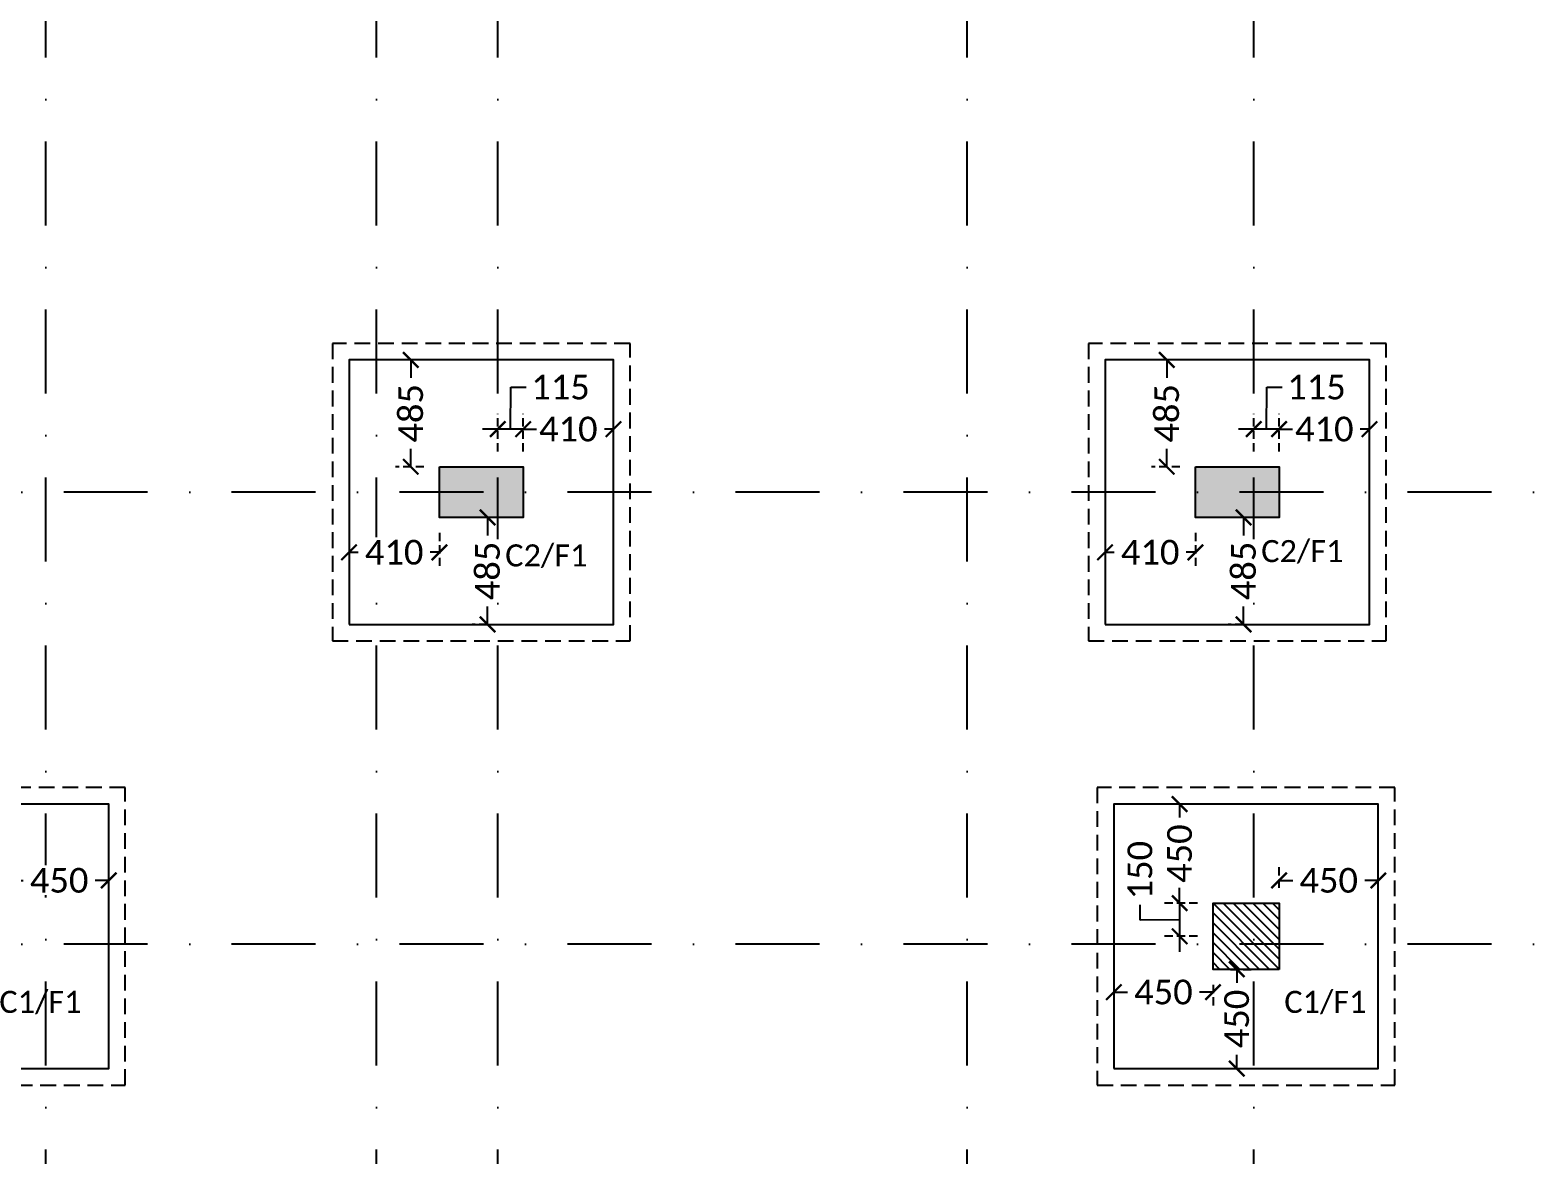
# Model space of a CAD drawing. Header units: millimetres. Extents: x -176651 to 954389, y -469666 to 486614.
# Drawn here: x 824815 to 831647, y 165503 to 170606 of the extents above; entities that cross this region are included whole.
import ezdxf
from ezdxf.xclip import XClip

# ---------------------------------------------------------------- set-up
doc = ezdxf.new("R2010")
doc.units = ezdxf.units.MM
doc.header["$LTSCALE"] = 150
doc.header["$XCLIPFRAME"] = 2
for name, pattern in [('1625E_Grid$0$DASHDOTX2', [50.8, 25.4, -12.7, 0, -12.7]), ('3BHK-W(SB)$0$HIDDEN', [0.375, 0.25, -0.125]), ('HIDDEN2', [4.7625, 3.175, -1.5875])]:
    doc.linetypes.add(name, pattern=pattern)
for name, color, linetype in [('1625E_Columns$0$ad-Column', 3, 'Continuous'), ('1625E_Columns$0$ad-Column Hatch', 125, 'Continuous'), ('1625E_Columns$0$ad-RCC', 3, 'Continuous'), ('1625E_Columns$0$ad-RCC Hatch', 125, 'Continuous'), ('1625E_Grid$0$ad-Grid', 8, '1625E_Grid$0$DASHDOTX2'), ('ad-Footing line', 2, 'Continuous'), ('ad-PCC line', 8, 'HIDDEN2'), ("Plot's Boundary$0$ad-Road", 8, 'Continuous'), ("Plot's Boundary$0$ad-Road Hatch", 8, 'Continuous')]:
    doc.layers.add(name, color=color, linetype=linetype)
for name, color, linetype, true_color in [('ad-External Dimensions', 5, 'Continuous', 0x0000ff), ('ad-Foundation text', 6, 'Continuous', 0xff00ff), ('ad-Internal Dimensions', 5, 'Continuous', 0x0000ff)]:
    doc.layers.add(name, color=color, linetype=linetype, true_color=true_color)
doc.styles.get("Standard").update_dxf_attribs({"font": 'calibril.ttf'})
doc.dimstyles.new('A-75-DIM-INT (Framing)', dxfattribs={"dimscale": 100, "dimtxt": 1.6, "dimasz": 1, "dimexe": 1, "dimexo": 1, "dimgap": 0.5, "dimtad": 0, "dimdec": 0, "dimdsep": 46, "dimtxsty": 'Standard', "dimblk": 'ARCHTICK', "dimcen": 0.025, "dimclrd": 5, "dimclre": 5, "dimclrt": 256, "dimazin": 2, "dimtfac": 1, "dimtdec": 0, "dimtmove": 1, "dimatfit": 0, "dimldrblk": 'ARCHTICK', "dimfxl": 1, "dimfxlon": 1, "dimtfill": 1, "dimtolj": 1, "dimtzin": 0, "dimarcsym": 0})

# ---------------------------------------------------------------- blocks, each defined once
blk = doc.blocks.new("Plot's Boundary$0$A$C4fb60e89")
at = {"layer": "Plot's Boundary$0$ad-Road Hatch", "ltscale": 5, "transparency": 33554687}
h = blk.add_hatch(dxfattribs=at)
h.set_pattern_fill('AR-HBONE', color=256, scale=15)
h.set_pattern_definition([(45, (-193247.7, -428758.8), (0, 2155.2615), [4572, -1524]), (135, (-192170.1, -427681.1), (2e-13, 2155.2615), [4572, -1524])])
h.paths.add_polyline_path([(175594.5, -250241), (169177.9, -249341.1), (167473.5, -249057.1), (167473.5, -138693.9), (101313.5, -138693.9), (101313.5, -199953.9), (101307.7, -237994.6), (101040.4, -268291), (101007.7, -280967.7), (101066.4, -293683.6), (101242.5, -311127.2), (100909.9, -319343.6), (100949.1, -333937.5), (100668.7, -366959.6), (100727.3, -390982.9), (100668.7, -404585.6), (100538.2, -420418.5), (100466.5, -428758.8), (92426.2, -427265.5), (92163.5, -427209.5), (92163.5, -321453.9), (24803.5, -321453.9), (24803.5, -412960.5), (15653.5, -411028.6), (15653.5, -321452.2), (-19535.1, -321452.2), (-34427.5, -319476.7), (-65207.4, -315394.6), (-171770.1, -301268.1), (-185853.9, -298333.1), (-193247.7, -296831.5), (-193244, -292907.6), (-191913.8, -285219.4), (-191838.8, -284678.8), (-183397.4, -286393.2), (-169722.9, -289242.8), (-53141.2, -304697.5), (-18730.1, -309262.2), (15653.3, -309262.2), (15653.5, 703.4), (24803.5, 1114.6), (24803.5, -129543.9), (92163.5, -129543.9), (92163.5, 15133.3), (101313.5, 17712.8), (101313.5, -129543.9), (167473.5, -129543.9), (167473.5, 35551.6), (175738, 37855), (175848.8, 28595.3), (175835.8, 25947.4), (175777.1, 14040.5), (175855.3, 2315.8), (175659.7, -18036.1), (175731.4, -34038.6), (175718.4, -46839.2), (175672.7, -63402.4), (175816.2, -82071.9), (175542.3, -106356), (175490.2, -124640.8), (175574.9, -145018.8), (175731.4, -168892), (175796.6, -181268.8), (175796.6, -192667.4), (175744.5, -208200.3), (175829.2, -223276.8), (175887.9, -234871.1)])
h.paths.add_polyline_path([(24803.5, -309263.9), (92163.5, -309263.9), (92163.5, -138693.9), (24803.5, -138693.9)], flags=16)
blk = doc.blocks.new("Plot's Boundary")
at = {"layer": "Plot's Boundary$0$ad-Road", "ltscale": 5}
blk.add_blockref("Plot's Boundary$0$A$C4fb60e89", (191838.8, 428758.8), dxfattribs=at)
blk = doc.blocks.new('1625E_Columns$0$A$C42b14ea2')
at = {"layer": '1625E_Columns$0$ad-RCC Hatch', "transparency": 33554687}
h = blk.add_hatch(dxfattribs=at)
h.set_pattern_fill('ANSI31', color=256, scale=10)
h.set_pattern_definition([(45, (13250, 8645), (-22.45064, 22.45064), [])])
h.paths.add_polyline_path([(0, 0), (300, 0), (300, 300), (0, 300)])
at = {"layer": '1625E_Columns$0$ad-RCC'}
blk.add_lwpolyline([(0, 0), (300, 0), (300, 300), (0, 300)], close=True, dxfattribs=at)
blk = doc.blocks.new('1625E_Columns$0$zw$6AA0')
at = {"layer": '1625E_Columns$0$ad-Column Hatch', "transparency": 33554687}
h = blk.add_hatch(color=256, dxfattribs=at)
h.dxf.hatch_style = 1
h.paths.add_polyline_path([(0, -230), (380, -230), (380, 0), (0, 0)])
at = {"layer": '1625E_Columns$0$ad-Column'}
blk.add_lwpolyline([(0, -230), (380, -230), (380, 0), (0, 0)], close=True, dxfattribs=at)
blk = doc.blocks.new('1625E_Columns')
at = {"layer": '1625E_Columns$0$ad-Column', "xscale": -1, "rotation": 180}
for p in [(4730, 0), (8160, 0)]:
    blk.add_blockref('1625E_Columns$0$zw$6AA0', p, dxfattribs=at)
at = {"layer": '1625E_Columns$0$ad-RCC', "xscale": -1}
blk.add_blockref('1625E_Columns$0$A$C42b14ea2', (8540, -2050), dxfattribs=at)
blk = doc.blocks.new('1625E_Grid')
at = {"layer": '1625E_Grid$0$ad-Grid', "ltscale": 0.1}
for points in [[(3298.6, -4463.6), (3298.6, -4213.6), (2945, -4010), (2945, 16020), (3298.6, 16223.6), (3298.6, 16473.6)], [(5348.6, -4463.6), (5348.6, -4213.6), (4995, -4010), (4995, 16020), (5348.6, 16223.6), (5348.6, 16473.6)], [(4445, -4010), (4445, 16020)], [(7125, -4010), (7125, 16020)], [(8425, -4010), (8425, 16020)], [(15600, 115), (-1800, 115)], [(15600, -1935), (-1800, -1935)]]:
    blk.add_lwpolyline(points, dxfattribs=at)
blk = doc.blocks.new('zw$D00E')
at = {"layer": 'ad-Footing line'}
for points in [[(-7800, -14105), (-6600, -14105), (-6600, -12905), (-7800, -12905)], [(-4370, -14105), (-3170, -14105), (-3170, -12905), (-4370, -12905)], [(-10090, -16120), (-8890, -16120), (-8890, -14920), (-10090, -14920)], [(-4330, -16120), (-3130, -16120), (-3130, -14920), (-4330, -14920)]]:
    blk.add_lwpolyline(points, close=True, dxfattribs=at)
at = {"layer": 'ad-PCC line', "ltscale": 0.15}
for points in [[(-7875, -14180), (-6525, -14180), (-6525, -12830), (-7875, -12830)], [(-4445, -14180), (-3095, -14180), (-3095, -12830), (-4445, -12830)], [(-10165, -16195), (-8815, -16195), (-8815, -14845), (-10165, -14845)], [(-4405, -16195), (-3055, -16195), (-3055, -14845), (-4405, -14845)]]:
    blk.add_lwpolyline(points, close=True, dxfattribs=at)
blk = doc.blocks.new('zw$3F63')
at = {"layer": 'ad-Foundation text', "char_height": 100, "width": 349.312, "attachment_point": 5}
for s, insert in [('\\pxt5;C2/F1', (-3474.8, -13775.8)), ('\\pxt5;C2/F1', (-6904.8, -13795.3)), ('\\pxt5;C1/F1', (-9200.1, -15820.8)), ('\\pxt5;C1/F1', (-3370.1, -15820.8))]:
    blk.add_mtext(s, dxfattribs=dict(at, insert=insert))
blk = doc.blocks.new('_ArchTick')
at = {"color": 0, "linetype": 'ByBlock', "const_width": 0.15}
blk.add_lwpolyline([(-0.5, -0.5), (0.5, 0.5)], dxfattribs=at)
blk = doc.blocks.new('*D164')
at = {"layer": 'ad-Internal Dimensions', "lineweight": -2, "transparency": 16777216}
for p, q in [((-7067.5, -13219.3), (-7065.6, -13028.9)), ((-7065.6, -13028.9), (-6995.6, -13028.9)), ((-7125, -13219.3), (-7195, -13219.3)), ((-7010, -13219.3), (-7125, -13219.3)), ((-7010, -13219.3), (-7125, -13219.3)), ((-7010, -13219.3), (-6940, -13219.3))]:
    blk.add_line(p, q, dxfattribs=at)
at = {"layer": 'ad-Internal Dimensions', "linetype": '3BHK-W(SB)$0$HIDDEN', "lineweight": -2, "transparency": 16777216}
for p, q in [((-7125, -13320), (-7125, -13149.3)), ((-7010, -13320), (-7010, -13149.3))]:
    blk.add_line(p, q, dxfattribs=at)
at = {"layer": 'Defpoints', "color": 0, "transparency": 16777216}
for p in [(-7125, -13219.3), (-7125, -13390), (-7010, -13390)]:
    blk.add_point(p, dxfattribs=at)
at = {"layer": 'ad-Internal Dimensions', "lineweight": -2, "transparency": 16777216, "xscale": 70, "yscale": 70, "zscale": 70}
blk.add_blockref('_ArchTick', (-7125, -13219.3), dxfattribs=at)
at = {"layer": 'ad-Internal Dimensions', "lineweight": -2, "transparency": 16777216, "xscale": 70, "yscale": 70, "zscale": 70, "rotation": 180}
blk.add_blockref('_ArchTick', (-7010, -13219.3), dxfattribs=at)
at = {"layer": 'ad-Internal Dimensions', "transparency": 16777216, "insert": (-6840.4, -13028.9), "char_height": 112, "attachment_point": 5, "bg_fill": 3, "box_fill_scale": 1.1, "bg_fill_color": 256, "bg_fill_true_color": 13158600, "bg_fill_transparency": 0}
blk.add_mtext('\\A1;115', dxfattribs=at)
blk = doc.blocks.new('*D165')
at = {"layer": 'ad-Internal Dimensions', "linetype": '3BHK-W(SB)$0$HIDDEN', "lineweight": -2, "transparency": 16777216}
for p, q in [((-7171.5, -13620), (-7241.5, -13620)), ((-7171.5, -14105), (-7241.5, -14105))]:
    blk.add_line(p, q, dxfattribs=at)
at = {"layer": 'ad-Internal Dimensions', "lineweight": -2, "transparency": 16777216}
for p, q in [((-7171.5, -13620), (-7171.5, -13701.5)), ((-7171.5, -14105), (-7171.5, -14023.5))]:
    blk.add_line(p, q, dxfattribs=at)
at = {"layer": 'Defpoints', "color": 0, "transparency": 16777216}
for p in [(-7110.5, -13620), (-7171.5, -14105), (-7110.5, -14105)]:
    blk.add_point(p, dxfattribs=at)
at = {"layer": 'ad-Internal Dimensions', "lineweight": -2, "transparency": 16777216, "xscale": 70, "yscale": 70, "zscale": 70}
for p, rotation in [((-7171.5, -13620), 90), ((-7171.5, -14105), 270)]:
    blk.add_blockref('_ArchTick', p, dxfattribs=dict(at, rotation=rotation))
at = {"layer": 'ad-Internal Dimensions', "transparency": 16777216, "insert": (-7171.5, -13862.5), "char_height": 112, "attachment_point": 5, "rotation": 90, "bg_fill": 3, "box_fill_scale": 1.1, "bg_fill_color": 256, "bg_fill_true_color": 13158600, "bg_fill_transparency": 0}
blk.add_mtext('\\A1;485', dxfattribs=at)
blk = doc.blocks.new('*D166')
at = {"layer": 'ad-Internal Dimensions', "linetype": '3BHK-W(SB)$0$HIDDEN', "lineweight": -2, "transparency": 16777216}
for p, q in [((-7800, -13690), (-7800, -13848.1)), ((-7390, -13690), (-7390, -13848.1))]:
    blk.add_line(p, q, dxfattribs=at)
at = {"layer": 'ad-Internal Dimensions', "lineweight": -2, "transparency": 16777216}
for p, q in [((-7800, -13778.1), (-7758.4, -13778.1)), ((-7390, -13778.1), (-7431.6, -13778.1))]:
    blk.add_line(p, q, dxfattribs=at)
at = {"layer": 'Defpoints', "color": 0, "transparency": 16777216}
for p in [(-7800, -13620), (-7390, -13620), (-7800, -13778.1)]:
    blk.add_point(p, dxfattribs=at)
at = {"layer": 'ad-Internal Dimensions', "lineweight": -2, "transparency": 16777216, "xscale": 70, "yscale": 70, "zscale": 70, "rotation": 180}
blk.add_blockref('_ArchTick', (-7800, -13778.1), dxfattribs=at)
at = {"layer": 'ad-Internal Dimensions', "lineweight": -2, "transparency": 16777216, "xscale": 70, "yscale": 70, "zscale": 70}
blk.add_blockref('_ArchTick', (-7390, -13778.1), dxfattribs=at)
at = {"layer": 'ad-Internal Dimensions', "transparency": 16777216, "insert": (-7595, -13778.1), "char_height": 112, "attachment_point": 5, "bg_fill": 3, "box_fill_scale": 1.1, "bg_fill_color": 256, "bg_fill_true_color": 13158600, "bg_fill_transparency": 0}
blk.add_mtext('\\A1;410', dxfattribs=at)
blk = doc.blocks.new('*D167')
at = {"layer": 'ad-Internal Dimensions', "linetype": '3BHK-W(SB)$0$HIDDEN', "lineweight": -2, "transparency": 16777216}
for p, q in [((-7010, -13320), (-7010, -13149.3)), ((-6600, -13320), (-6600, -13149.3))]:
    blk.add_line(p, q, dxfattribs=at)
at = {"layer": 'ad-Internal Dimensions', "lineweight": -2, "transparency": 16777216}
for p, q in [((-7010, -13219.3), (-6968.4, -13219.3)), ((-6600, -13219.3), (-6641.6, -13219.3))]:
    blk.add_line(p, q, dxfattribs=at)
at = {"layer": 'Defpoints', "color": 0, "transparency": 16777216}
for p in [(-7010, -13219.3), (-7010, -13390), (-6600, -13390)]:
    blk.add_point(p, dxfattribs=at)
at = {"layer": 'ad-Internal Dimensions', "lineweight": -2, "transparency": 16777216, "xscale": 70, "yscale": 70, "zscale": 70, "rotation": 180}
blk.add_blockref('_ArchTick', (-7010, -13219.3), dxfattribs=at)
at = {"layer": 'ad-Internal Dimensions', "lineweight": -2, "transparency": 16777216, "xscale": 70, "yscale": 70, "zscale": 70}
blk.add_blockref('_ArchTick', (-6600, -13219.3), dxfattribs=at)
at = {"layer": 'ad-Internal Dimensions', "transparency": 16777216, "insert": (-6805, -13219.3), "char_height": 112, "attachment_point": 5, "bg_fill": 3, "box_fill_scale": 1.1, "bg_fill_color": 256, "bg_fill_true_color": 13158600, "bg_fill_transparency": 0}
blk.add_mtext('\\A1;410', dxfattribs=at)
blk = doc.blocks.new('*D168')
at = {"layer": 'ad-Internal Dimensions', "linetype": '3BHK-W(SB)$0$HIDDEN', "lineweight": -2, "transparency": 16777216}
for p, q in [((-7460, -12905), (-7589.8, -12905)), ((-7460, -13390), (-7589.8, -13390))]:
    blk.add_line(p, q, dxfattribs=at)
at = {"layer": 'ad-Internal Dimensions', "lineweight": -2, "transparency": 16777216}
for p, q in [((-7519.8, -12905), (-7519.8, -12986.5)), ((-7519.8, -13390), (-7519.8, -13308.5))]:
    blk.add_line(p, q, dxfattribs=at)
at = {"layer": 'Defpoints', "color": 0, "transparency": 16777216}
for p in [(-7519.8, -12905), (-7390, -12905), (-7390, -13390)]:
    blk.add_point(p, dxfattribs=at)
at = {"layer": 'ad-Internal Dimensions', "lineweight": -2, "transparency": 16777216, "xscale": 70, "yscale": 70, "zscale": 70}
for p, rotation in [((-7519.8, -12905), 90), ((-7519.8, -13390), 270)]:
    blk.add_blockref('_ArchTick', p, dxfattribs=dict(at, rotation=rotation))
at = {"layer": 'ad-Internal Dimensions', "transparency": 16777216, "insert": (-7519.8, -13147.5), "char_height": 112, "attachment_point": 5, "rotation": 90, "bg_fill": 3, "box_fill_scale": 1.1, "bg_fill_color": 256, "bg_fill_true_color": 13158600, "bg_fill_transparency": 0}
blk.add_mtext('\\A1;485', dxfattribs=at)
blk = doc.blocks.new('*D169')
at = {"layer": 'ad-Internal Dimensions', "lineweight": -2, "transparency": 16777216}
for p, q in [((-3637.5, -13219.3), (-3635.6, -13028.9)), ((-3635.6, -13028.9), (-3565.6, -13028.9)), ((-3695, -13219.3), (-3765, -13219.3)), ((-3580, -13219.3), (-3695, -13219.3)), ((-3580, -13219.3), (-3695, -13219.3)), ((-3580, -13219.3), (-3510, -13219.3))]:
    blk.add_line(p, q, dxfattribs=at)
at = {"layer": 'ad-Internal Dimensions', "linetype": '3BHK-W(SB)$0$HIDDEN', "lineweight": -2, "transparency": 16777216}
for p, q in [((-3695, -13320), (-3695, -13149.3)), ((-3580, -13320), (-3580, -13149.3))]:
    blk.add_line(p, q, dxfattribs=at)
at = {"layer": 'Defpoints', "color": 0, "transparency": 16777216}
for p in [(-3695, -13219.3), (-3695, -13390), (-3580, -13390)]:
    blk.add_point(p, dxfattribs=at)
at = {"layer": 'ad-Internal Dimensions', "lineweight": -2, "transparency": 16777216, "xscale": 70, "yscale": 70, "zscale": 70}
blk.add_blockref('_ArchTick', (-3695, -13219.3), dxfattribs=at)
at = {"layer": 'ad-Internal Dimensions', "lineweight": -2, "transparency": 16777216, "xscale": 70, "yscale": 70, "zscale": 70, "rotation": 180}
blk.add_blockref('_ArchTick', (-3580, -13219.3), dxfattribs=at)
at = {"layer": 'ad-Internal Dimensions', "transparency": 16777216, "insert": (-3410.4, -13028.9), "char_height": 112, "attachment_point": 5, "bg_fill": 3, "box_fill_scale": 1.1, "bg_fill_color": 256, "bg_fill_true_color": 13158600, "bg_fill_transparency": 0}
blk.add_mtext('\\A1;115', dxfattribs=at)
blk = doc.blocks.new('*D170')
at = {"layer": 'ad-Internal Dimensions', "linetype": '3BHK-W(SB)$0$HIDDEN', "lineweight": -2, "transparency": 16777216}
for p, q in [((-3741.5, -13620), (-3811.5, -13620)), ((-3741.5, -14105), (-3811.5, -14105))]:
    blk.add_line(p, q, dxfattribs=at)
at = {"layer": 'ad-Internal Dimensions', "lineweight": -2, "transparency": 16777216}
for p, q in [((-3741.5, -13620), (-3741.5, -13701.5)), ((-3741.5, -14105), (-3741.5, -14023.5))]:
    blk.add_line(p, q, dxfattribs=at)
at = {"layer": 'Defpoints', "color": 0, "transparency": 16777216}
for p in [(-3680.5, -13620), (-3741.5, -14105), (-3680.5, -14105)]:
    blk.add_point(p, dxfattribs=at)
at = {"layer": 'ad-Internal Dimensions', "lineweight": -2, "transparency": 16777216, "xscale": 70, "yscale": 70, "zscale": 70}
for p, rotation in [((-3741.5, -13620), 90), ((-3741.5, -14105), 270)]:
    blk.add_blockref('_ArchTick', p, dxfattribs=dict(at, rotation=rotation))
at = {"layer": 'ad-Internal Dimensions', "transparency": 16777216, "insert": (-3741.5, -13862.5), "char_height": 112, "attachment_point": 5, "rotation": 90, "bg_fill": 3, "box_fill_scale": 1.1, "bg_fill_color": 256, "bg_fill_true_color": 13158600, "bg_fill_transparency": 0}
blk.add_mtext('\\A1;485', dxfattribs=at)
blk = doc.blocks.new('*D171')
at = {"layer": 'ad-Internal Dimensions', "linetype": '3BHK-W(SB)$0$HIDDEN', "lineweight": -2, "transparency": 16777216}
for p, q in [((-4370, -13690), (-4370, -13848.1)), ((-3960, -13690), (-3960, -13848.1))]:
    blk.add_line(p, q, dxfattribs=at)
at = {"layer": 'ad-Internal Dimensions', "lineweight": -2, "transparency": 16777216}
for p, q in [((-4370, -13778.1), (-4328.4, -13778.1)), ((-3960, -13778.1), (-4001.6, -13778.1))]:
    blk.add_line(p, q, dxfattribs=at)
at = {"layer": 'Defpoints', "color": 0, "transparency": 16777216}
for p in [(-4370, -13620), (-3960, -13620), (-4370, -13778.1)]:
    blk.add_point(p, dxfattribs=at)
at = {"layer": 'ad-Internal Dimensions', "lineweight": -2, "transparency": 16777216, "xscale": 70, "yscale": 70, "zscale": 70, "rotation": 180}
blk.add_blockref('_ArchTick', (-4370, -13778.1), dxfattribs=at)
at = {"layer": 'ad-Internal Dimensions', "lineweight": -2, "transparency": 16777216, "xscale": 70, "yscale": 70, "zscale": 70}
blk.add_blockref('_ArchTick', (-3960, -13778.1), dxfattribs=at)
at = {"layer": 'ad-Internal Dimensions', "transparency": 16777216, "insert": (-4165, -13778.1), "char_height": 112, "attachment_point": 5, "bg_fill": 3, "box_fill_scale": 1.1, "bg_fill_color": 256, "bg_fill_true_color": 13158600, "bg_fill_transparency": 0}
blk.add_mtext('\\A1;410', dxfattribs=at)
blk = doc.blocks.new('*D172')
at = {"layer": 'ad-Internal Dimensions', "linetype": '3BHK-W(SB)$0$HIDDEN', "lineweight": -2, "transparency": 16777216}
for p, q in [((-3580, -13320), (-3580, -13149.3)), ((-3170, -13320), (-3170, -13149.3))]:
    blk.add_line(p, q, dxfattribs=at)
at = {"layer": 'ad-Internal Dimensions', "lineweight": -2, "transparency": 16777216}
for p, q in [((-3580, -13219.3), (-3538.4, -13219.3)), ((-3170, -13219.3), (-3211.6, -13219.3))]:
    blk.add_line(p, q, dxfattribs=at)
at = {"layer": 'Defpoints', "color": 0, "transparency": 16777216}
for p in [(-3580, -13219.3), (-3580, -13390), (-3170, -13390)]:
    blk.add_point(p, dxfattribs=at)
at = {"layer": 'ad-Internal Dimensions', "lineweight": -2, "transparency": 16777216, "xscale": 70, "yscale": 70, "zscale": 70, "rotation": 180}
blk.add_blockref('_ArchTick', (-3580, -13219.3), dxfattribs=at)
at = {"layer": 'ad-Internal Dimensions', "lineweight": -2, "transparency": 16777216, "xscale": 70, "yscale": 70, "zscale": 70}
blk.add_blockref('_ArchTick', (-3170, -13219.3), dxfattribs=at)
at = {"layer": 'ad-Internal Dimensions', "transparency": 16777216, "insert": (-3375, -13219.3), "char_height": 112, "attachment_point": 5, "bg_fill": 3, "box_fill_scale": 1.1, "bg_fill_color": 256, "bg_fill_true_color": 13158600, "bg_fill_transparency": 0}
blk.add_mtext('\\A1;410', dxfattribs=at)
blk = doc.blocks.new('*D173')
at = {"layer": 'ad-Internal Dimensions', "linetype": '3BHK-W(SB)$0$HIDDEN', "lineweight": -2, "transparency": 16777216}
for p, q in [((-4030, -12905), (-4159.8, -12905)), ((-4030, -13390), (-4159.8, -13390))]:
    blk.add_line(p, q, dxfattribs=at)
at = {"layer": 'ad-Internal Dimensions', "lineweight": -2, "transparency": 16777216}
for p, q in [((-4089.8, -12905), (-4089.8, -12986.5)), ((-4089.8, -13390), (-4089.8, -13308.5))]:
    blk.add_line(p, q, dxfattribs=at)
at = {"layer": 'Defpoints', "color": 0, "transparency": 16777216}
for p in [(-4089.8, -12905), (-3960, -12905), (-3960, -13390)]:
    blk.add_point(p, dxfattribs=at)
at = {"layer": 'ad-Internal Dimensions', "lineweight": -2, "transparency": 16777216, "xscale": 70, "yscale": 70, "zscale": 70}
for p, rotation in [((-4089.8, -12905), 90), ((-4089.8, -13390), 270)]:
    blk.add_blockref('_ArchTick', p, dxfattribs=dict(at, rotation=rotation))
at = {"layer": 'ad-Internal Dimensions', "transparency": 16777216, "insert": (-4089.8, -13147.5), "char_height": 112, "attachment_point": 5, "rotation": 90, "bg_fill": 3, "box_fill_scale": 1.1, "bg_fill_color": 256, "bg_fill_true_color": 13158600, "bg_fill_transparency": 0}
blk.add_mtext('\\A1;485', dxfattribs=at)
blk = doc.blocks.new('*D203')
at = {"layer": 'ad-Internal Dimensions', "linetype": '3BHK-W(SB)$0$HIDDEN', "lineweight": -2, "transparency": 16777216}
for p, q in [((-9340, -15300), (-9340, -15196.6)), ((-8890, -15300), (-8890, -15196.6))]:
    blk.add_line(p, q, dxfattribs=at)
at = {"layer": 'ad-Internal Dimensions', "lineweight": -2, "transparency": 16777216}
for p, q in [((-9340, -15266.6), (-9278.4, -15266.6)), ((-8890, -15266.6), (-8951.6, -15266.6))]:
    blk.add_line(p, q, dxfattribs=at)
at = {"layer": 'Defpoints', "color": 0, "transparency": 16777216}
for p in [(-8890, -15266.6), (-9340, -15370), (-8890, -15370)]:
    blk.add_point(p, dxfattribs=at)
at = {"layer": 'ad-Internal Dimensions', "lineweight": -2, "transparency": 16777216, "xscale": 70, "yscale": 70, "zscale": 70, "rotation": 180}
blk.add_blockref('_ArchTick', (-9340, -15266.6), dxfattribs=at)
at = {"layer": 'ad-Internal Dimensions', "lineweight": -2, "transparency": 16777216, "xscale": 70, "yscale": 70, "zscale": 70}
blk.add_blockref('_ArchTick', (-8890, -15266.6), dxfattribs=at)
at = {"layer": 'ad-Internal Dimensions', "transparency": 16777216, "insert": (-9115, -15266.6), "char_height": 112, "attachment_point": 5, "bg_fill": 3, "box_fill_scale": 1.1, "bg_fill_color": 256, "bg_fill_true_color": 13158600, "bg_fill_transparency": 0}
blk.add_mtext('\\A1;450', dxfattribs=at)
blk = doc.blocks.new('*D220')
at = {"layer": 'ad-Internal Dimensions', "lineweight": -2, "transparency": 16777216}
for p, q in [((-4031.5, -15370), (-4031.5, -15300)), ((-4031.5, -15370), (-4031.5, -15520)), ((-4031.5, -15370), (-4031.5, -15520)), ((-4211.2, -15447.6), (-4211.2, -15377.6)), ((-4031.5, -15445), (-4211.2, -15447.6)), ((-4031.5, -15520), (-4031.5, -15590))]:
    blk.add_line(p, q, dxfattribs=at)
at = {"layer": 'ad-Internal Dimensions', "linetype": '3BHK-W(SB)$0$HIDDEN', "lineweight": -2, "transparency": 16777216}
for p, q in [((-3950, -15370), (-4101.5, -15370)), ((-3950, -15520), (-4101.5, -15520))]:
    blk.add_line(p, q, dxfattribs=at)
at = {"layer": 'Defpoints', "color": 0, "transparency": 16777216}
for p in [(-3880, -15370), (-4031.5, -15520), (-3880, -15520)]:
    blk.add_point(p, dxfattribs=at)
at = {"layer": 'ad-Internal Dimensions', "lineweight": -2, "transparency": 16777216, "xscale": 70, "yscale": 70, "zscale": 70}
for p, rotation in [((-4031.5, -15370), 270), ((-4031.5, -15520), 90)]:
    blk.add_blockref('_ArchTick', p, dxfattribs=dict(at, rotation=rotation))
at = {"layer": 'ad-Internal Dimensions', "transparency": 16777216, "insert": (-4211.2, -15220), "char_height": 112, "attachment_point": 5, "rotation": 90, "bg_fill": 3, "box_fill_scale": 1.1, "bg_fill_color": 256, "bg_fill_true_color": 13158600, "bg_fill_transparency": 0}
blk.add_mtext('\\A1;150', dxfattribs=at)
blk = doc.blocks.new('*D221')
at = {"layer": 'ad-Internal Dimensions', "linetype": '3BHK-W(SB)$0$HIDDEN', "lineweight": -2, "transparency": 16777216}
for p, q in [((-3940, -14920), (-4101.5, -14920)), ((-3950, -15370), (-4101.5, -15370))]:
    blk.add_line(p, q, dxfattribs=at)
at = {"layer": 'ad-Internal Dimensions', "lineweight": -2, "transparency": 16777216}
for p, q in [((-4031.5, -14920), (-4031.5, -14981.6)), ((-4031.5, -15370), (-4031.5, -15308.4))]:
    blk.add_line(p, q, dxfattribs=at)
at = {"layer": 'Defpoints', "color": 0, "transparency": 16777216}
for p in [(-4031.5, -14920), (-3870, -14920), (-3880, -15370)]:
    blk.add_point(p, dxfattribs=at)
at = {"layer": 'ad-Internal Dimensions', "lineweight": -2, "transparency": 16777216, "xscale": 70, "yscale": 70, "zscale": 70}
for p, rotation in [((-4031.5, -14920), 90), ((-4031.5, -15370), 270)]:
    blk.add_blockref('_ArchTick', p, dxfattribs=dict(at, rotation=rotation))
at = {"layer": 'ad-Internal Dimensions', "transparency": 16777216, "insert": (-4031.5, -15145), "char_height": 112, "attachment_point": 5, "rotation": 90, "bg_fill": 3, "box_fill_scale": 1.1, "bg_fill_color": 256, "bg_fill_true_color": 13158600, "bg_fill_transparency": 0}
blk.add_mtext('\\A1;450', dxfattribs=at)
blk = doc.blocks.new('*D222')
at = {"layer": 'ad-Internal Dimensions', "linetype": '3BHK-W(SB)$0$HIDDEN', "lineweight": -2, "transparency": 16777216}
for p, q in [((-3800, -15670), (-3702.4, -15670)), ((-3800, -16120), (-3702.4, -16120))]:
    blk.add_line(p, q, dxfattribs=at)
at = {"layer": 'ad-Internal Dimensions', "lineweight": -2, "transparency": 16777216}
for p, q in [((-3772.4, -15670), (-3772.4, -15731.6)), ((-3772.4, -16120), (-3772.4, -16058.4))]:
    blk.add_line(p, q, dxfattribs=at)
at = {"layer": 'Defpoints', "color": 0, "transparency": 16777216}
for p in [(-3870, -15670), (-3870, -16120), (-3772.4, -16120)]:
    blk.add_point(p, dxfattribs=at)
at = {"layer": 'ad-Internal Dimensions', "lineweight": -2, "transparency": 16777216, "xscale": 70, "yscale": 70, "zscale": 70}
for p, rotation in [((-3772.4, -15670), 90), ((-3772.4, -16120), 270)]:
    blk.add_blockref('_ArchTick', p, dxfattribs=dict(at, rotation=rotation))
at = {"layer": 'ad-Internal Dimensions', "transparency": 16777216, "insert": (-3772.4, -15895), "char_height": 112, "attachment_point": 5, "rotation": 90, "bg_fill": 3, "box_fill_scale": 1.1, "bg_fill_color": 256, "bg_fill_true_color": 13158600, "bg_fill_transparency": 0}
blk.add_mtext('\\A1;450', dxfattribs=at)
blk = doc.blocks.new('*D223')
at = {"layer": 'ad-Internal Dimensions', "linetype": '3BHK-W(SB)$0$HIDDEN', "lineweight": -2, "transparency": 16777216}
for p, q in [((-3580, -15300), (-3580, -15196.6)), ((-3130, -15300), (-3130, -15196.6))]:
    blk.add_line(p, q, dxfattribs=at)
at = {"layer": 'ad-Internal Dimensions', "lineweight": -2, "transparency": 16777216}
for p, q in [((-3580, -15266.6), (-3518.4, -15266.6)), ((-3130, -15266.6), (-3191.6, -15266.6))]:
    blk.add_line(p, q, dxfattribs=at)
at = {"layer": 'Defpoints', "color": 0, "transparency": 16777216}
for p in [(-3130, -15266.6), (-3580, -15370), (-3130, -15370)]:
    blk.add_point(p, dxfattribs=at)
at = {"layer": 'ad-Internal Dimensions', "lineweight": -2, "transparency": 16777216, "xscale": 70, "yscale": 70, "zscale": 70, "rotation": 180}
blk.add_blockref('_ArchTick', (-3580, -15266.6), dxfattribs=at)
at = {"layer": 'ad-Internal Dimensions', "lineweight": -2, "transparency": 16777216, "xscale": 70, "yscale": 70, "zscale": 70}
blk.add_blockref('_ArchTick', (-3130, -15266.6), dxfattribs=at)
at = {"layer": 'ad-Internal Dimensions', "transparency": 16777216, "insert": (-3355, -15266.6), "char_height": 112, "attachment_point": 5, "bg_fill": 3, "box_fill_scale": 1.1, "bg_fill_color": 256, "bg_fill_true_color": 13158600, "bg_fill_transparency": 0}
blk.add_mtext('\\A1;450', dxfattribs=at)
blk = doc.blocks.new('*D224')
at = {"layer": 'ad-Internal Dimensions', "linetype": '3BHK-W(SB)$0$HIDDEN', "lineweight": -2, "transparency": 16777216}
for p, q in [((-4330, -15740), (-4330, -15843.4)), ((-3880, -15740), (-3880, -15843.4))]:
    blk.add_line(p, q, dxfattribs=at)
at = {"layer": 'ad-Internal Dimensions', "lineweight": -2, "transparency": 16777216}
for p, q in [((-4330, -15773.4), (-4268.4, -15773.4)), ((-3880, -15773.4), (-3941.6, -15773.4))]:
    blk.add_line(p, q, dxfattribs=at)
at = {"layer": 'Defpoints', "color": 0, "transparency": 16777216}
for p in [(-4330, -15670), (-3880, -15670), (-4330, -15773.4)]:
    blk.add_point(p, dxfattribs=at)
at = {"layer": 'ad-Internal Dimensions', "lineweight": -2, "transparency": 16777216, "xscale": 70, "yscale": 70, "zscale": 70, "rotation": 180}
blk.add_blockref('_ArchTick', (-4330, -15773.4), dxfattribs=at)
at = {"layer": 'ad-Internal Dimensions', "lineweight": -2, "transparency": 16777216, "xscale": 70, "yscale": 70, "zscale": 70}
blk.add_blockref('_ArchTick', (-3880, -15773.4), dxfattribs=at)
at = {"layer": 'ad-Internal Dimensions', "transparency": 16777216, "insert": (-4105, -15773.4), "char_height": 112, "attachment_point": 5, "bg_fill": 3, "box_fill_scale": 1.1, "bg_fill_color": 256, "bg_fill_true_color": 13158600, "bg_fill_transparency": 0}
blk.add_mtext('\\A1;450', dxfattribs=at)
blk = doc.blocks.new('zw$6FB5')
at = {"layer": 'ad-Internal Dimensions'}
for base, p1, p2, angle, picture, middle in [((-7519.8, -12905), (-7390, -13390), (-7390, -12905), 90, '*D168', (-7519.8, -13147.5)), ((-4089.8, -12905), (-3960, -13390), (-3960, -12905), 90, '*D173', (-4089.8, -13147.5)), ((-7171.5, -14105), (-7110.5, -13620), (-7110.5, -14105), 90, '*D165', (-7171.5, -13862.5)), ((-3741.5, -14105), (-3680.5, -13620), (-3680.5, -14105), 90, '*D170', (-3741.5, -13862.5)), ((-3772.4, -16120), (-3870, -15670), (-3870, -16120), 270, '*D222', (-3772.4, -15895))]:
    dim = blk.add_linear_dim(base=base, p1=p1, p2=p2, angle=angle, dimstyle='A-75-DIM-INT (Framing)', override={"dimscale": 70, "dimblk": 'ArchTick', "dimclrd": 256, "dimclre": 256, "dimfxl": 10, "dimtfill": 1, "dimtfillclr": 0}, dxfattribs=at)
    dim.commit()
    dim.dimension.update_dxf_attribs({"geometry": picture, "text_midpoint": middle})
for base, p1, p2, angle, override, picture, middle in [((-7125, -13219.3), (-7010, -13390), (-7125, -13390), 180, {"dimscale": 70, "dimblk": 'ArchTick', "dimclrd": 256, "dimclre": 256, "dimfxl": 10, "dimtfill": 1, "dimtfillclr": 0}, '*D164', (-6960.6, -13028.9)), ((-3695, -13219.3), (-3580, -13390), (-3695, -13390), 180, {"dimscale": 70, "dimblk": 'ArchTick', "dimclrd": 256, "dimclre": 256, "dimfxl": 10, "dimtfill": 1, "dimtfillclr": 0}, '*D169', (-3530.6, -13028.9)), ((-4031.5, -15520), (-3880, -15370), (-3880, -15520), 270, {"dimscale": 70, "dimclrd": 256, "dimclre": 256, "dimfxl": 10}, '*D220', (-4211.2, -15342.6))]:
    dim = blk.add_linear_dim(base=base, p1=p1, p2=p2, angle=angle, dimstyle='A-75-DIM-INT (Framing)', override=override, dxfattribs=at)
    dim.commit()
    dim.dimension.update_dxf_attribs({"geometry": picture, "text_midpoint": middle, "dimtype": 128})
for base, p1, p2, picture, middle in [((-7800, -13778.1), (-7390, -13620), (-7800, -13620), '*D166', (-7595, -13778.1)), ((-4370, -13778.1), (-3960, -13620), (-4370, -13620), '*D171', (-4165, -13778.1)), ((-8890, -15266.6), (-9340, -15370), (-8890, -15370), '*D203', (-9115, -15266.6)), ((-3130, -15266.6), (-3580, -15370), (-3130, -15370), '*D223', (-3355, -15266.6))]:
    dim = blk.add_linear_dim(base=base, p1=p1, p2=p2, dimstyle='A-75-DIM-INT (Framing)', override={"dimscale": 70, "dimblk": 'ArchTick', "dimclrd": 256, "dimclre": 256, "dimfxl": 10, "dimtfill": 1, "dimtfillclr": 0}, dxfattribs=at)
    dim.commit()
    dim.dimension.update_dxf_attribs({"geometry": picture, "text_midpoint": middle})
for base, p1, p2, picture, middle in [((-7010, -13219.3), (-6600, -13390), (-7010, -13390), '*D167', (-6805, -13219.3)), ((-3580, -13219.3), (-3170, -13390), (-3580, -13390), '*D172', (-3375, -13219.3)), ((-4330, -15773.4), (-3880, -15670), (-4330, -15670), '*D224', (-4105, -15773.4))]:
    dim = blk.add_linear_dim(base=base, p1=p1, p2=p2, dimstyle='A-75-DIM-INT (Framing)', override={"dimscale": 70, "dimblk": 'ArchTick', "dimclrd": 256, "dimclre": 256, "dimfxl": 10, "dimtfill": 1, "dimtfillclr": 0}, dxfattribs=at)
    dim.commit()
    dim.dimension.update_dxf_attribs({"geometry": picture, "text_midpoint": middle})
dim = blk.add_linear_dim(base=(-4031.5, -14920), p1=(-3880, -15370), p2=(-3870, -14920), angle=270, dimstyle='A-75-DIM-INT (Framing)', override={"dimscale": 70, "dimblk": 'ArchTick', "dimclrd": 256, "dimclre": 256, "dimfxl": 10, "dimtfill": 1, "dimtfillclr": 0}, dxfattribs=at)
dim.commit()
dim.dimension.update_dxf_attribs({"geometry": '*D221', "text_midpoint": (-4031.5, -15145)})

msp = doc.modelspace()

# ---------------------------------------------------------------- block references
ref = msp.add_blockref("Plot's Boundary", (565520, 0))
XClip(ref).set_block_clipping_path([(245322.2775057808, 154244.8999686334), (289002.2775057808, 204914.8999686334)])

# ---------------------------------------------------------------- next in the draw order: block references
msp.add_blockref('1625E_Columns', (821942.3, 168394.9))

# ---------------------------------------------------------------- next in the draw order: block references
msp.add_blockref('1625E_Grid', (821942.3, 168394.9))

# ---------------------------------------------------------------- next in the draw order: block references
at = {"layer": 'ad-External Dimensions'}
for name in ['zw$D00E', 'zw$3F63']:
    msp.add_blockref(name, (834062.3, 182014.9), dxfattribs=at)

# ---------------------------------------------------------------- next in the draw order: block references
at = {"layer": 'ad-Internal Dimensions'}
msp.add_blockref('zw$6FB5', (834062.3, 182014.9), dxfattribs=at)

doc.saveas('drawing.dxf')
